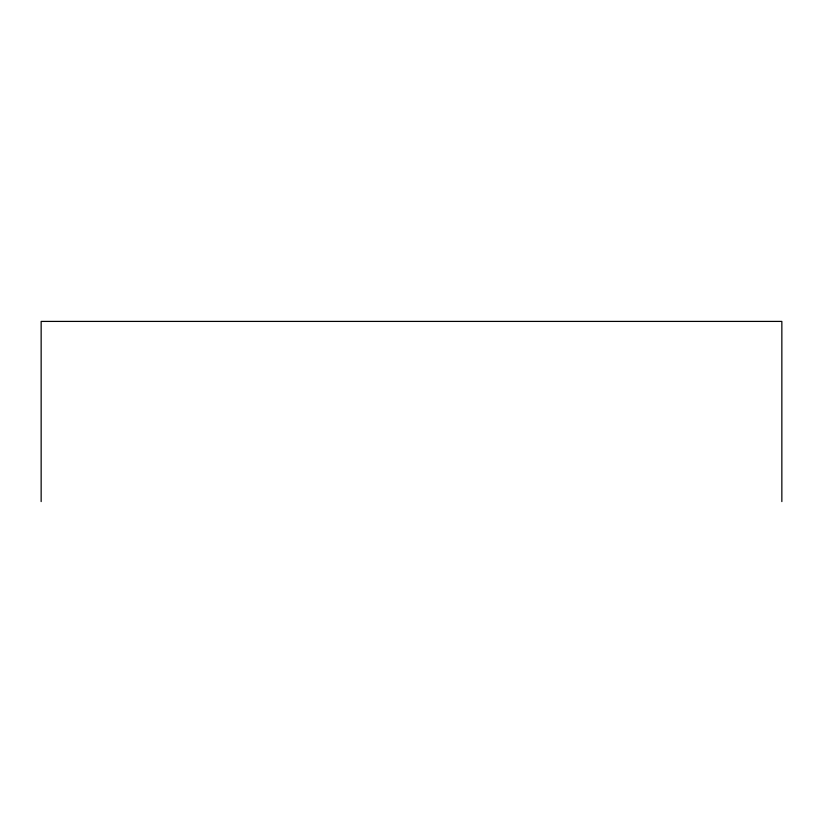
<?xml version="1.0" encoding="UTF-8"?>
<svg xmlns="http://www.w3.org/2000/svg" width="823" height="823" viewBox="0 0 823 823"><rect width="100%" height="100%" fill="white"/><g stroke="black" fill="none" stroke-linecap="round" stroke-linejoin="round"><path stroke-width="1.23" d="M781.85 501.588L781.85 321.412L41.15 321.412L41.15 501.588"/></g></svg>
